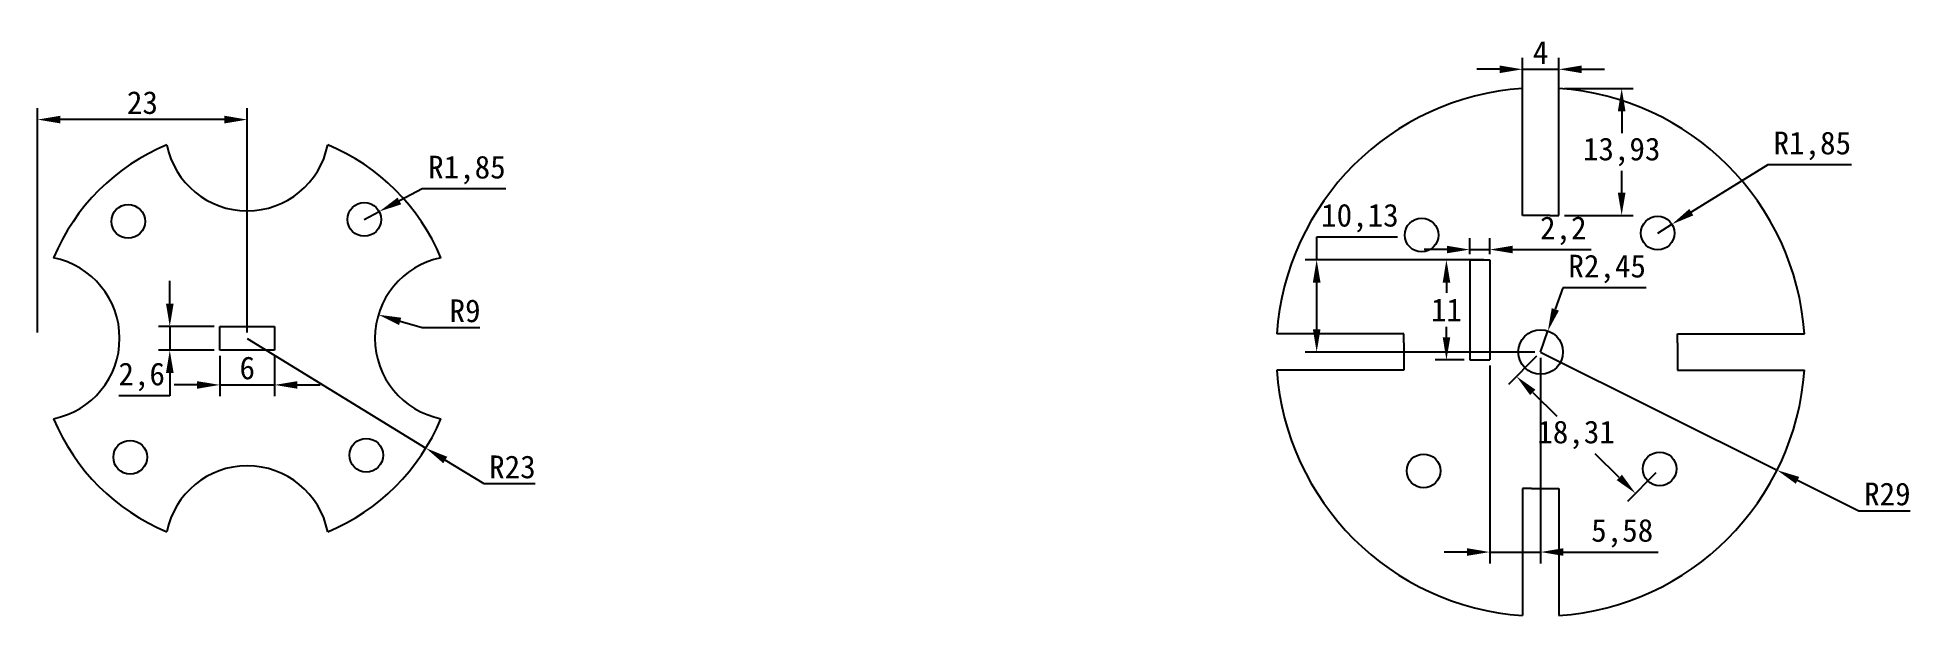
# Model space of a CAD drawing. Header units: millimetres. Extents: x 2166 to 2372, y 1200 to 1264.
import ezdxf

# ---------------------------------------------------------------- set-up
doc = ezdxf.new("R2010")
doc.units = ezdxf.units.MM
doc.styles.get("Standard").update_dxf_attribs({"font": ''})
doc.styles.get('Standard').set_extended_font_data('SimSun')
doc.dimstyles.new('ISO-25', dxfattribs={"dimtxt": 2.5, "dimasz": 2.5, "dimexe": 1.25, "dimexo": 0.625, "dimgap": 0.603, "dimtad": 1, "dimtih": 1, "dimtoh": 1, "dimtxsty": 'Standard', "dimcen": 2.5, "dimadec": 0, "dimazin": 0, "dimtfac": 1, "dimtmove": 0, "dimatfit": 3, "dimfxl": 1, "dimarcsym": 0})

# ---------------------------------------------------------------- blocks, each defined once
blk = doc.blocks.new('*D12')
at = {"color": 0, "lineweight": -2, "transparency": 16777216}
for p, q in [((2355.47, 1249.98), (2347.08, 1244.77)), ((2364.63, 1249.98), (2355.47, 1249.98)), ((2343.39, 1242.48), (2344.96, 1243.45))]:
    blk.add_line(p, q, dxfattribs=at)
at = {"color": 0, "transparency": 16777216}
blk.add_solid([(2346.86, 1245.13), (2347.3, 1244.42), (2344.96, 1243.45)], dxfattribs=at)
at = {"layer": 'Defpoints', "color": 0, "transparency": 16777216}
for p in [(2344.96, 1243.45), (2343.39, 1242.48)]:
    blk.add_point(p, dxfattribs=at)
at = {"color": 0, "transparency": 16777216, "insert": (2360.35, 1252.05), "char_height": 2.5, "attachment_point": 5}
blk.add_mtext('R1,85', dxfattribs=at)
blk = doc.blocks.new('*D14')
at = {"color": 0, "lineweight": -2, "transparency": 16777216}
for p, q in [((2326.05, 1260.46), (2323.55, 1260.46)), ((2328.55, 1245.05), (2328.55, 1261.71)), ((2328.55, 1260.46), (2332.55, 1260.46)), ((2332.55, 1245.05), (2332.55, 1261.71)), ((2335.05, 1260.46), (2337.55, 1260.46))]:
    blk.add_line(p, q, dxfattribs=at)
at = {"color": 0, "transparency": 16777216}
for points in [[(2326.05, 1260.88), (2326.05, 1260.04), (2328.55, 1260.46)], [(2335.05, 1260.88), (2335.05, 1260.04), (2332.55, 1260.46)]]:
    blk.add_solid(points, dxfattribs=at)
at = {"layer": 'Defpoints', "color": 0, "transparency": 16777216}
for p in [(2332.55, 1260.46), (2328.55, 1244.42), (2332.55, 1244.42)]:
    blk.add_point(p, dxfattribs=at)
at = {"color": 0, "transparency": 16777216, "insert": (2330.55, 1262.31), "char_height": 2.5, "attachment_point": 5}
blk.add_mtext('4', dxfattribs=at)
blk = doc.blocks.new('*D15')
at = {"color": 0, "lineweight": -2, "transparency": 16777216}
for p, q in [((2330.11, 1228.98), (2327.03, 1225.85)), ((2329.69, 1224.99), (2332.34, 1222.38)), ((2339.18, 1215.65), (2336.53, 1218.26)), ((2343.17, 1216.14), (2340.09, 1213.01))]:
    blk.add_line(p, q, dxfattribs=at)
at = {"color": 0, "transparency": 16777216}
for points in [[(2329.99, 1225.28), (2329.4, 1224.69), (2327.91, 1226.74)], [(2339.47, 1215.95), (2338.89, 1215.36), (2340.96, 1213.9)]]:
    blk.add_solid(points, dxfattribs=at)
at = {"layer": 'Defpoints', "color": 0, "transparency": 16777216}
for p in [(2330.55, 1229.42), (2343.61, 1216.59), (2340.96, 1213.9)]:
    blk.add_point(p, dxfattribs=at)
at = {"color": 0, "transparency": 16777216, "insert": (2334.44, 1220.32), "char_height": 2.5, "attachment_point": 5}
blk.add_mtext('18,31', dxfattribs=at)
blk = doc.blocks.new('*D16')
at = {"color": 0, "lineweight": -2, "transparency": 16777216}
for p, q in [((2322.15, 1239.55), (2318.97, 1239.55)), ((2320.22, 1237.05), (2320.22, 1235.91)), ((2320.22, 1231.05), (2320.22, 1232.2)), ((2322.15, 1228.55), (2318.97, 1228.55))]:
    blk.add_line(p, q, dxfattribs=at)
at = {"color": 0, "transparency": 16777216}
for points in [[(2319.81, 1237.05), (2320.64, 1237.05), (2320.22, 1239.55)], [(2319.81, 1231.05), (2320.64, 1231.05), (2320.22, 1228.55)]]:
    blk.add_solid(points, dxfattribs=at)
at = {"layer": 'Defpoints', "color": 0, "transparency": 16777216}
for p in [(2322.77, 1239.55), (2320.22, 1228.55), (2322.77, 1228.55)]:
    blk.add_point(p, dxfattribs=at)
at = {"color": 0, "transparency": 16777216, "insert": (2320.22, 1234.05), "char_height": 2.5, "attachment_point": 5}
blk.add_mtext('11', dxfattribs=at)
blk = doc.blocks.new('*D18')
at = {"color": 0, "lineweight": -2, "transparency": 16777216}
for p, q in [((2322.77, 1240.18), (2322.77, 1241.92)), ((2324.97, 1240.18), (2324.97, 1241.92)), ((2320.27, 1240.67), (2317.77, 1240.67)), ((2322.77, 1240.67), (2324.97, 1240.67)), ((2327.47, 1240.67), (2336.1, 1240.67))]:
    blk.add_line(p, q, dxfattribs=at)
at = {"color": 0, "transparency": 16777216}
for points in [[(2320.27, 1241.09), (2320.27, 1240.26), (2322.77, 1240.67)], [(2327.47, 1241.09), (2327.47, 1240.26), (2324.97, 1240.67)]]:
    blk.add_solid(points, dxfattribs=at)
at = {"layer": 'Defpoints', "color": 0, "transparency": 16777216}
for p in [(2322.77, 1239.55), (2324.97, 1240.67), (2324.97, 1239.55)]:
    blk.add_point(p, dxfattribs=at)
at = {"color": 0, "transparency": 16777216, "insert": (2333.04, 1242.73), "char_height": 2.5, "attachment_point": 5}
blk.add_mtext('2,2', dxfattribs=at)
blk = doc.blocks.new('*D21')
at = {"color": 0, "lineweight": -2, "transparency": 16777216}
for p, q in [((2324.97, 1227.93), (2324.97, 1206.21)), ((2330.55, 1228.8), (2330.55, 1206.21)), ((2322.47, 1207.46), (2319.97, 1207.46)), ((2324.97, 1207.46), (2330.55, 1207.46)), ((2333.05, 1207.46), (2343.45, 1207.46))]:
    blk.add_line(p, q, dxfattribs=at)
at = {"color": 0, "transparency": 16777216}
for points in [[(2322.47, 1207.88), (2322.47, 1207.04), (2324.97, 1207.46)], [(2333.05, 1207.88), (2333.05, 1207.04), (2330.55, 1207.46)]]:
    blk.add_solid(points, dxfattribs=at)
at = {"layer": 'Defpoints', "color": 0, "transparency": 16777216}
for p in [(2330.55, 1229.42), (2324.97, 1228.55), (2330.55, 1207.46)]:
    blk.add_point(p, dxfattribs=at)
at = {"color": 0, "transparency": 16777216, "insert": (2339.5, 1209.52), "char_height": 2.5, "attachment_point": 5}
blk.add_mtext('5,58', dxfattribs=at)
blk = doc.blocks.new('*D22')
at = {"color": 0, "lineweight": -2, "transparency": 16777216}
for p, q in [((2333.18, 1258.35), (2340.69, 1258.35)), ((2339.44, 1255.85), (2339.44, 1253.45)), ((2339.44, 1246.92), (2339.44, 1249.33)), ((2333.18, 1244.42), (2340.69, 1244.42))]:
    blk.add_line(p, q, dxfattribs=at)
at = {"color": 0, "transparency": 16777216}
for points in [[(2339.02, 1255.85), (2339.86, 1255.85), (2339.44, 1258.35)], [(2339.02, 1246.92), (2339.86, 1246.92), (2339.44, 1244.42)]]:
    blk.add_solid(points, dxfattribs=at)
at = {"layer": 'Defpoints', "color": 0, "transparency": 16777216}
for p in [(2332.55, 1258.35), (2332.55, 1244.42), (2339.44, 1244.42)]:
    blk.add_point(p, dxfattribs=at)
at = {"color": 0, "transparency": 16777216, "insert": (2339.44, 1251.39), "char_height": 2.5, "attachment_point": 5}
blk.add_mtext('13,93', dxfattribs=at)
blk = doc.blocks.new('*D23')
at = {"color": 0, "lineweight": -2, "transparency": 16777216}
for p, q in [((2330.55, 1229.42), (2356.49, 1216.45)), ((2365.46, 1211.96), (2358.72, 1215.33)), ((2371.09, 1211.96), (2365.46, 1211.96))]:
    blk.add_line(p, q, dxfattribs=at)
at = {"color": 0, "transparency": 16777216}
blk.add_solid([(2358.91, 1215.71), (2358.54, 1214.96), (2356.49, 1216.45)], dxfattribs=at)
at = {"layer": 'Defpoints', "color": 0, "transparency": 16777216}
for p in [(2330.55, 1229.42), (2356.49, 1216.45)]:
    blk.add_point(p, dxfattribs=at)
at = {"color": 0, "transparency": 16777216, "insert": (2368.58, 1213.82), "char_height": 2.5, "attachment_point": 5}
blk.add_mtext('R29', dxfattribs=at)
blk = doc.blocks.new('*D25')
at = {"color": 0, "lineweight": -2, "transparency": 16777216}
for p, q in [((2188.7, 1230.92), (2208.29, 1218.87)), ((2214.67, 1214.94), (2210.42, 1217.56)), ((2220.28, 1214.94), (2214.67, 1214.94))]:
    blk.add_line(p, q, dxfattribs=at)
at = {"color": 0, "transparency": 16777216}
blk.add_solid([(2210.63, 1217.92), (2210.2, 1217.21), (2208.29, 1218.87)], dxfattribs=at)
at = {"layer": 'Defpoints', "color": 0, "transparency": 16777216}
for p in [(2188.7, 1230.92), (2208.29, 1218.87)]:
    blk.add_point(p, dxfattribs=at)
at = {"color": 0, "transparency": 16777216, "insert": (2217.78, 1216.79), "char_height": 2.5, "attachment_point": 5}
blk.add_mtext('R23', dxfattribs=at)
blk = doc.blocks.new('*D26')
at = {"color": 0, "lineweight": -2, "transparency": 16777216}
for p, q in [((2207.87, 1232.07), (2205.47, 1232.79)), ((2214.22, 1232.07), (2207.87, 1232.07))]:
    blk.add_line(p, q, dxfattribs=at)
at = {"color": 0, "transparency": 16777216}
blk.add_solid([(2205.59, 1233.19), (2205.35, 1232.39), (2203.08, 1233.51)], dxfattribs=at)
at = {"layer": 'Defpoints', "color": 0, "transparency": 16777216}
for p in [(2203.08, 1233.51), (2211.7, 1230.92)]:
    blk.add_point(p, dxfattribs=at)
at = {"color": 0, "transparency": 16777216, "insert": (2212.59, 1233.93), "char_height": 2.5, "attachment_point": 5}
blk.add_mtext('R9', dxfattribs=at)
blk = doc.blocks.new('*D29')
at = {"color": 0, "lineweight": -2, "transparency": 16777216}
for p, q in [((2185.7, 1229), (2185.7, 1224.56)), ((2191.7, 1229), (2191.7, 1224.56)), ((2183.2, 1225.81), (2180.7, 1225.81)), ((2185.7, 1225.81), (2191.7, 1225.81)), ((2194.2, 1225.81), (2196.7, 1225.81))]:
    blk.add_line(p, q, dxfattribs=at)
at = {"color": 0, "transparency": 16777216}
for points in [[(2183.2, 1226.22), (2183.2, 1225.39), (2185.7, 1225.81)], [(2194.2, 1226.22), (2194.2, 1225.39), (2191.7, 1225.81)]]:
    blk.add_solid(points, dxfattribs=at)
at = {"layer": 'Defpoints', "color": 0, "transparency": 16777216}
for p in [(2185.7, 1229.62), (2191.7, 1229.62), (2191.7, 1225.81)]:
    blk.add_point(p, dxfattribs=at)
at = {"color": 0, "transparency": 16777216, "insert": (2188.7, 1227.66), "char_height": 2.5, "attachment_point": 5}
blk.add_mtext('6', dxfattribs=at)
blk = doc.blocks.new('*D30')
at = {"color": 0, "lineweight": -2, "transparency": 16777216}
for p, q in [((2180.2, 1234.72), (2180.2, 1237.22)), ((2185.07, 1232.22), (2178.95, 1232.22)), ((2180.2, 1232.22), (2180.2, 1229.62)), ((2185.07, 1229.62), (2178.95, 1229.62)), ((2180.2, 1227.12), (2180.2, 1224.62)), ((2180.2, 1224.62), (2174.63, 1224.62))]:
    blk.add_line(p, q, dxfattribs=at)
at = {"color": 0, "transparency": 16777216}
for points in [[(2179.79, 1234.72), (2180.62, 1234.72), (2180.2, 1232.22)], [(2179.79, 1227.12), (2180.62, 1227.12), (2180.2, 1229.62)]]:
    blk.add_solid(points, dxfattribs=at)
at = {"layer": 'Defpoints', "color": 0, "transparency": 16777216}
for p in [(2185.7, 1232.22), (2180.2, 1229.62), (2185.7, 1229.62)]:
    blk.add_point(p, dxfattribs=at)
at = {"color": 0, "transparency": 16777216, "insert": (2177.12, 1226.69), "char_height": 2.5, "attachment_point": 5}
blk.add_mtext('2,6', dxfattribs=at)
blk = doc.blocks.new('*D32')
at = {"color": 0, "lineweight": -2, "transparency": 16777216}
for p, q in [((2165.7, 1231.55), (2165.7, 1256.19)), ((2188.7, 1231.55), (2188.7, 1256.19)), ((2186.2, 1254.94), (2168.2, 1254.94))]:
    blk.add_line(p, q, dxfattribs=at)
at = {"color": 0, "transparency": 16777216}
for points in [[(2168.2, 1255.36), (2168.2, 1254.52), (2165.7, 1254.94)], [(2186.2, 1255.36), (2186.2, 1254.52), (2188.7, 1254.94)]]:
    blk.add_solid(points, dxfattribs=at)
at = {"layer": 'Defpoints', "color": 0, "transparency": 16777216}
for p in [(2165.7, 1254.94), (2165.7, 1230.92), (2188.7, 1230.92)]:
    blk.add_point(p, dxfattribs=at)
at = {"color": 0, "transparency": 16777216, "insert": (2177.2, 1256.79), "char_height": 2.5, "attachment_point": 5}
blk.add_mtext('23', dxfattribs=at)
blk = doc.blocks.new('*D33')
at = {"color": 0, "lineweight": -2, "transparency": 16777216}
for p, q in [((2207.9, 1247.34), (2205.38, 1246.01)), ((2217.06, 1247.34), (2207.9, 1247.34)), ((2201.53, 1243.98), (2203.17, 1244.84))]:
    blk.add_line(p, q, dxfattribs=at)
at = {"color": 0, "transparency": 16777216}
blk.add_solid([(2205.19, 1246.38), (2205.58, 1245.64), (2203.17, 1244.84)], dxfattribs=at)
at = {"layer": 'Defpoints', "color": 0, "transparency": 16777216}
for p in [(2201.53, 1243.98), (2203.17, 1244.84)]:
    blk.add_point(p, dxfattribs=at)
at = {"color": 0, "transparency": 16777216, "insert": (2212.79, 1249.4), "char_height": 2.5, "attachment_point": 5}
blk.add_mtext('R1,85', dxfattribs=at)
blk = doc.blocks.new('*D34')
at = {"color": 0, "lineweight": -2, "transparency": 16777216}
for p, q in [((2332.97, 1236.47), (2332.16, 1234.11)), ((2342.13, 1236.47), (2332.97, 1236.47)), ((2330.55, 1229.42), (2331.35, 1231.74))]:
    blk.add_line(p, q, dxfattribs=at)
at = {"color": 0, "transparency": 16777216}
blk.add_solid([(2331.77, 1234.24), (2332.56, 1233.97), (2331.35, 1231.74)], dxfattribs=at)
at = {"layer": 'Defpoints', "color": 0, "transparency": 16777216}
for p in [(2331.35, 1231.74), (2330.55, 1229.42)]:
    blk.add_point(p, dxfattribs=at)
at = {"color": 0, "transparency": 16777216, "insert": (2337.85, 1238.53), "char_height": 2.5, "attachment_point": 5}
blk.add_mtext('R2,45', dxfattribs=at)
blk = doc.blocks.new('*D35')
at = {"color": 0, "lineweight": -2, "transparency": 16777216}
for p, q in [((2305.99, 1239.55), (2305.99, 1242.05)), ((2305.99, 1242.05), (2314.86, 1242.05)), ((2324.34, 1239.55), (2304.74, 1239.55)), ((2305.99, 1231.92), (2305.99, 1237.05)), ((2329.93, 1229.42), (2304.74, 1229.42))]:
    blk.add_line(p, q, dxfattribs=at)
at = {"color": 0, "transparency": 16777216}
for points in [[(2305.57, 1237.05), (2306.41, 1237.05), (2305.99, 1239.55)], [(2305.57, 1231.92), (2306.41, 1231.92), (2305.99, 1229.42)]]:
    blk.add_solid(points, dxfattribs=at)
at = {"layer": 'Defpoints', "color": 0, "transparency": 16777216}
for p in [(2305.99, 1239.55), (2324.97, 1239.55), (2330.55, 1229.42)]:
    blk.add_point(p, dxfattribs=at)
at = {"color": 0, "transparency": 16777216, "insert": (2310.73, 1244.12), "char_height": 2.5, "attachment_point": 5}
blk.add_mtext('10,13', dxfattribs=at)

msp = doc.modelspace()

# ---------------------------------------------------------------- linework, layer by layer
for p, q in [((2328.552, 1244.424), (2328.552, 1258.355)), ((2332.552, 1244.424), (2332.552, 1258.355)), ((2329.552, 1244.424), (2328.552, 1244.424)), ((2331.552, 1244.424), (2329.552, 1244.424)), ((2331.552, 1244.424), (2332.552, 1244.424)), ((2322.772, 1239.554), (2322.772, 1228.554)), ((2322.772, 1239.554), (2324.968, 1239.554)), ((2324.968, 1239.554), (2324.968, 1228.554)), ((2185.698, 1230.925), (2185.698, 1232.225)), ((2185.698, 1232.225), (2191.698, 1232.225)), ((2191.698, 1232.225), (2191.698, 1229.625)), ((2315.552, 1231.424), (2301.621, 1231.424)), ((2315.552, 1230.424), (2315.552, 1231.424)), ((2345.552, 1230.424), (2345.552, 1231.424)), ((2345.552, 1231.424), (2359.482, 1231.424)), ((2185.698, 1229.625), (2185.698, 1230.925)), ((2191.698, 1229.625), (2185.698, 1229.625)), ((2315.552, 1230.424), (2315.552, 1228.424)), ((2345.552, 1230.424), (2345.552, 1228.424)), ((2315.552, 1227.424), (2301.621, 1227.424)), ((2315.552, 1228.424), (2315.552, 1227.424)), ((2322.772, 1228.554), (2324.968, 1228.554)), ((2345.552, 1228.424), (2345.552, 1227.424)), ((2345.552, 1227.424), (2359.482, 1227.424)), ((2329.552, 1214.424), (2328.552, 1214.424)), ((2328.552, 1214.424), (2328.552, 1200.494)), ((2329.552, 1214.424), (2331.552, 1214.424)), ((2331.552, 1214.424), (2332.552, 1214.424)), ((2332.552, 1214.424), (2332.552, 1200.494))]:
    msp.add_line(p, q)
for centre, radius in [((2175.644, 1243.761), 1.85), ((2201.534, 1243.978), 1.85), ((2317.498, 1242.261), 1.85), ((2343.389, 1242.478), 1.85), ((2330.552, 1229.424), 2.45), ((2175.861, 1217.871), 1.85), ((2201.751, 1218.088), 1.85), ((2317.715, 1216.371), 1.85), ((2343.605, 1216.588), 1.85)]:
    msp.add_circle(centre, radius)
for centre, radius, start, end in [((2330.552, 1229.424), 29, 93.95463, 176.04543), ((2330.552, 1229.424), 29, 3.95457, 86.04543), ((2188.698, 1230.925), 23, 112.56565, 157.43435), ((2188.698, 1253.925), 9, 191.28282, 348.71718), ((2188.698, 1230.925), 23, 22.56565, 67.43435), ((2165.698, 1230.925), 9, 281.28282, 78.71718), ((2211.698, 1230.925), 9, 101.28282, 258.71718), ((2330.552, 1229.424), 29, 183.95457, 266.04543), ((2330.552, 1229.424), 29, 273.95457, 356.04543), ((2188.698, 1230.925), 23, 202.56565, 247.43435), ((2188.698, 1230.925), 23, 292.56565, 337.43435), ((2188.698, 1207.925), 9, 11.28282, 168.71718)]:
    msp.add_arc(centre, radius, start, end)

# ---------------------------------------------------------------- dimensions: what is measured, and where the dimension line sits
for base, p1, p2, picture, middle in [((2332.552, 1260.459), (2328.552, 1244.424), (2332.552, 1244.424), '*D14', (2330.552, 1262.312)), ((2165.698, 1254.941), (2188.698, 1230.925), (2165.698, 1230.925), '*D32', (2177.198, 1256.794)), ((2324.968, 1240.672), (2322.772, 1239.554), (2324.968, 1239.554), '*D18', (2333.036, 1242.733)), ((2191.698, 1225.807), (2185.698, 1229.625), (2191.698, 1229.625), '*D29', (2188.698, 1227.66)), ((2330.552, 1207.459), (2324.968, 1228.554), (2330.552, 1229.424), '*D21', (2339.502, 1209.52))]:
    dim = msp.add_linear_dim(base=base, p1=p1, p2=p2, dimstyle='ISO-25')
    dim.commit()
    dim.dimension.update_dxf_attribs({"geometry": picture, "text_midpoint": middle})
for base, p1, p2, picture, middle in [((2339.439, 1244.424), (2332.552, 1258.355), (2332.552, 1244.424), '*D22', (2339.439, 1251.39)), ((2305.991, 1239.554), (2330.552, 1229.424), (2324.968, 1239.554), '*D35', (2310.726, 1244.116)), ((2320.224, 1228.554), (2322.772, 1239.554), (2322.772, 1228.554), '*D16', (2320.224, 1234.054)), ((2180.204, 1229.625), (2185.698, 1232.225), (2185.698, 1229.625), '*D30', (2177.115, 1226.686))]:
    dim = msp.add_linear_dim(base=base, p1=p1, p2=p2, angle=90, dimstyle='ISO-25')
    dim.commit()
    dim.dimension.update_dxf_attribs({"geometry": picture, "text_midpoint": middle})
for center, mpoint, picture, middle in [((2343.389, 1242.478), (2344.96, 1243.454), '*D12', (2360.354, 1249.984)), ((2201.534, 1243.978), (2203.17, 1244.842), '*D33', (2212.785, 1247.343)), ((2211.698, 1230.925), (2203.076, 1233.508), '*D26', (2212.594, 1232.073)), ((2330.552, 1229.424), (2356.488, 1216.451), '*D23', (2368.577, 1211.963))]:
    dim = msp.add_radius_dim(center=center, mpoint=mpoint, dimstyle='ISO-25')
    dim.commit()
    dim.dimension.update_dxf_attribs({"geometry": picture, "text_midpoint": middle, "dimtype": 164})
for center, mpoint, picture, middle in [((2330.552, 1229.424), (2331.348, 1231.741), '*D34', (2337.855, 1238.531)), ((2188.698, 1230.925), (2208.286, 1218.871), '*D25', (2217.777, 1216.793))]:
    dim = msp.add_radius_dim(center=center, mpoint=mpoint, dimstyle='ISO-25')
    dim.commit()
    dim.dimension.update_dxf_attribs({"geometry": picture, "text_midpoint": middle})
dim = msp.add_aligned_dim(p1=(2330.552, 1229.424), p2=(2343.605, 1216.588), distance=-3.767, dimstyle='ISO-25')
dim.commit()
dim.dimension.update_dxf_attribs({"geometry": '*D15', "text_midpoint": (2334.438, 1220.32)})

doc.saveas('drawing.dxf')
